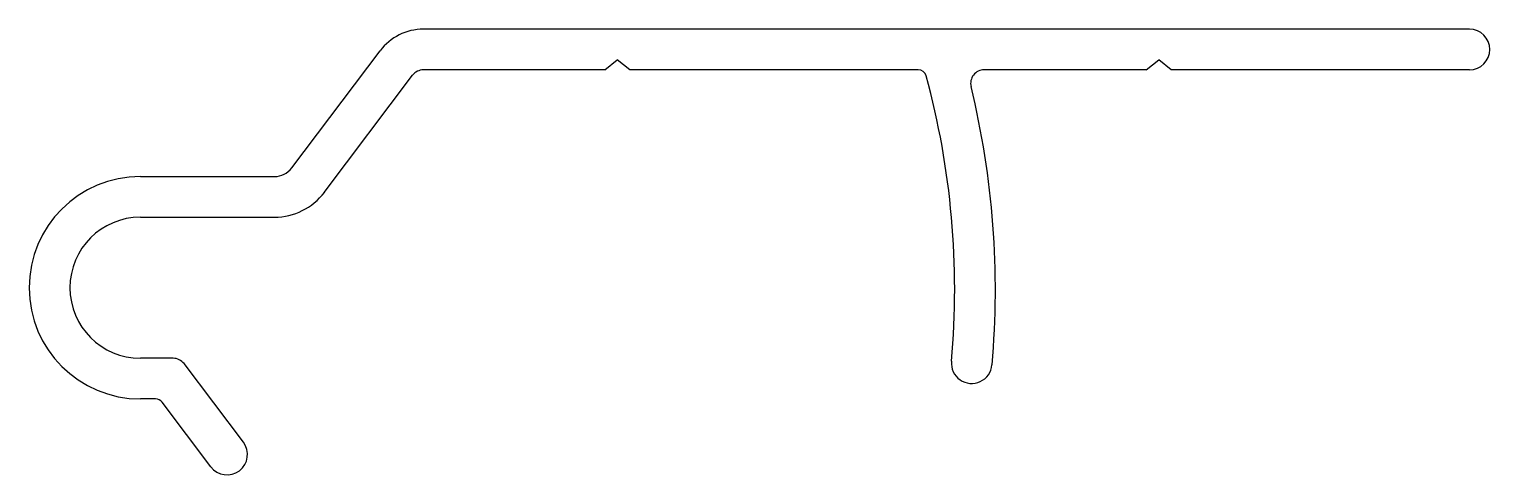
# Model space of a CAD drawing. Extents: x 2468.7 to 2522.5, y 1473 to 1489.4.
import ezdxf

# ---------------------------------------------------------------- set-up
doc = ezdxf.new("R2010")
doc.units = 0
doc.layers.get('0').update_dxf_attribs({"linetype": 'CONTINUOUS'})

msp = doc.modelspace()

# ---------------------------------------------------------------- linework, layer by layer
for p, q in [((2521.769, 1489.447), (2483.231, 1489.447)), ((2478.383, 1484.333), (2481.634, 1488.65)), ((2489.91, 1487.947), (2483.231, 1487.947)), ((2489.91, 1487.947), (2490.375, 1488.319)), ((2490.84, 1487.947), (2490.375, 1488.319)), ((2501.465, 1487.947), (2490.84, 1487.947)), ((2509.856, 1487.947), (2503.892, 1487.947)), ((2509.856, 1487.947), (2510.321, 1488.319)), ((2510.786, 1487.947), (2510.321, 1488.319)), ((2521.769, 1487.947), (2510.786, 1487.947)), ((2479.581, 1483.431), (2482.832, 1487.748)), ((2472.808, 1484.015), (2477.744, 1484.015)), ((2472.808, 1482.515), (2477.744, 1482.515)), ((2474.012, 1477.315), (2472.808, 1477.315)), ((2476.597, 1474.219), (2474.411, 1477.116)), ((2473.365, 1475.815), (2472.808, 1475.815)), ((2475.4, 1473.316), (2473.604, 1475.695))]:
    msp.add_line(p, q)
for centre, radius, start, end in [((2483.231, 1487.447), 2, 90, 143.0166), ((2521.769, 1488.697), 0.75, 270, 90), ((2483.231, 1487.447), 0.5, 90, 143.0166), ((2501.465, 1487.647), 0.3, 15.1965, 90), ((2503.892, 1487.447), 0.5, 90, 193.7119), ((2472.804, 1479.862), 30, 354.9125, 15.1965), ((2472.804, 1479.862), 31.5, 354.9125, 13.7119), ((2477.744, 1484.815), 0.8, 270, 323.0166), ((2472.808, 1479.915), 4.1, 90, 270), ((2477.744, 1484.815), 2.3, 270, 323.0166), ((2472.808, 1479.915), 2.6, 90, 270), ((2474.012, 1476.815), 0.5, 37.0428, 90), ((2503.432, 1477.135), 0.75, 174.9125, 354.9125), ((2473.365, 1475.515), 0.3, 37.0428, 90), ((2475.999, 1473.768), 0.75, 217.0428, 37.0428)]:
    msp.add_arc(centre, radius, start, end)

doc.saveas('drawing.dxf')
